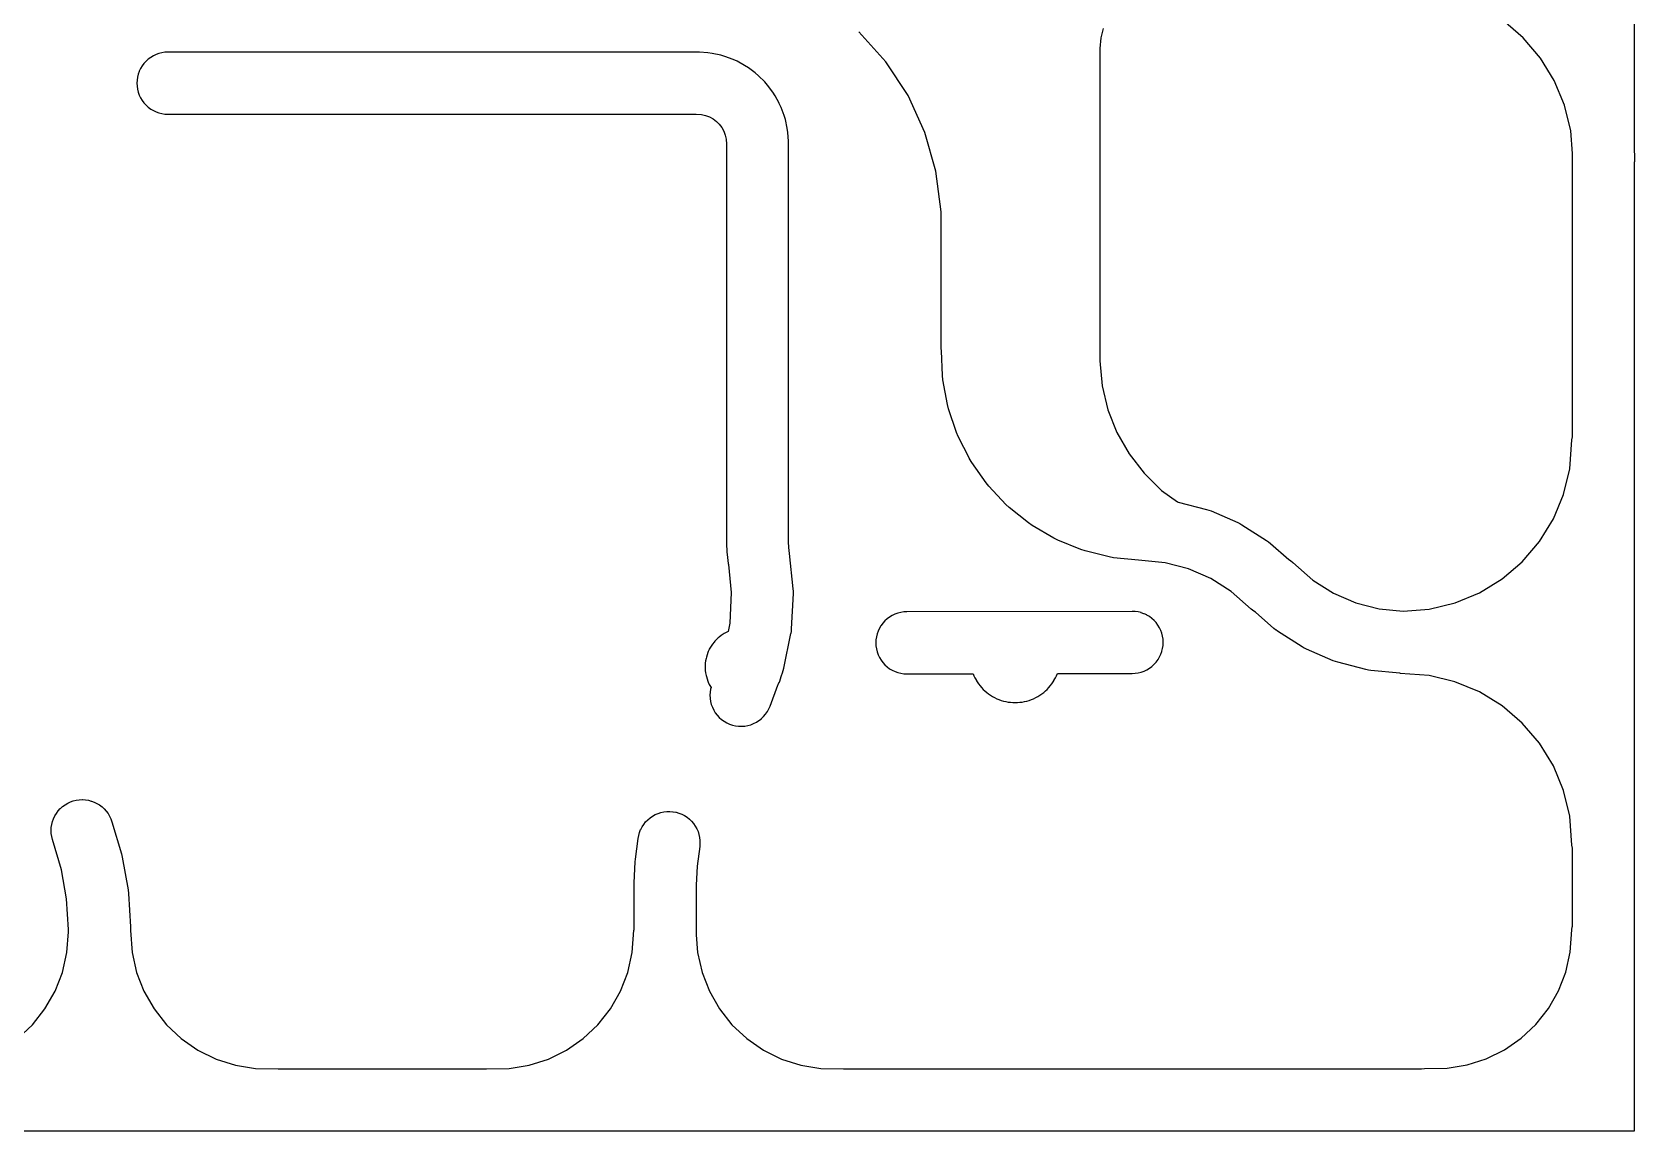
# Model space of a CAD drawing. Header units: millimetres. Extents: x 132 to 254, y 0 to 98.
# Drawn here: x 175.8 to 253.9, y -0.3 to 53.3 of the extents above; entities that cross this region are included whole.
import ezdxf

# ---------------------------------------------------------------- set-up
doc = ezdxf.new("R2010")
doc.units = ezdxf.units.MM
doc.layers.get('0').update_dxf_attribs({"linetype": 'CONTINUOUS', "true_color": 0xffffff})

msp = doc.modelspace()

# ---------------------------------------------------------------- linework, layer by layer
for points in [[(131.826, -0.267), (253.825, -0.267), (253.826, -0.267), (253.827, -0.266), (253.828, -0.266), (253.83, -0.266), (253.831, -0.265), (253.832, -0.265), (253.833, -0.264), (253.834, -0.263), (253.835, -0.262), (253.835, -0.261), (253.836, -0.26), (253.836, -0.259), (253.837, -0.258), (253.837, -0.256), (253.837, -0.255), (253.837, -0.254), (253.837, 46.942), (253.846, 46.992), (253.846, 46.992), (253.846, 46.993), (253.856, 47.14), (253.856, 47.141), (253.856, 47.141), (253.852, 47.288), (253.852, 47.289), (253.852, 47.289), (253.837, 47.472), (253.837, 66.504)], [(175.065, 4.233), (175.784, 4.909), (176.395, 5.685), (176.884, 6.541), (177.242, 7.461), (177.46, 8.426), (177.537, 9.433), (177.537, 9.55), (177.45, 11.037), (177.199, 12.461), (176.76, 13.93), (176.76, 13.931), (176.76, 13.931), (176.724, 14.074), (176.724, 14.074), (176.724, 14.075), (176.703, 14.221), (176.703, 14.221), (176.703, 14.222), (176.696, 14.369), (176.696, 14.37), (176.696, 14.37), (176.704, 14.517), (176.704, 14.518), (176.704, 14.518), (176.726, 14.664), (176.727, 14.664), (176.727, 14.665), (176.763, 14.808), (176.763, 14.808), (176.763, 14.809), (176.814, 14.947), (176.814, 14.948), (176.814, 14.949), (176.877, 15.081), (176.878, 15.082), (176.878, 15.082), (176.954, 15.208), (176.955, 15.209), (176.955, 15.209), (177.043, 15.327), (177.043, 15.328), (177.044, 15.328), (177.143, 15.437), (177.144, 15.437), (177.144, 15.438), (177.253, 15.536), (177.254, 15.537), (177.254, 15.537), (177.373, 15.624), (177.374, 15.625), (177.374, 15.625), (177.501, 15.7), (177.501, 15.7), (177.502, 15.701), (177.635, 15.763), (177.636, 15.763), (177.636, 15.764), (177.775, 15.813), (177.776, 15.813), (177.776, 15.813), (177.919, 15.848), (177.92, 15.848), (177.92, 15.848), (178.066, 15.869), (178.067, 15.87), (178.067, 15.87), (178.214, 15.876), (178.215, 15.876), (178.215, 15.876), (178.362, 15.868), (178.363, 15.868), (178.364, 15.868), (178.509, 15.846), (178.51, 15.846), (178.51, 15.846), (178.653, 15.81), (178.654, 15.809), (178.654, 15.809), (178.793, 15.759), (178.793, 15.759), (178.794, 15.759), (178.927, 15.695), (178.927, 15.695), (178.928, 15.695), (179.054, 15.618), (179.054, 15.618), (179.055, 15.618), (179.173, 15.53), (179.173, 15.529), (179.174, 15.529), (179.282, 15.43), (179.283, 15.429), (179.283, 15.429), (179.381, 15.319), (179.382, 15.319), (179.382, 15.318), (179.469, 15.2), (179.47, 15.199), (179.47, 15.199), (179.545, 15.072), (179.546, 15.072), (179.546, 15.071), (179.608, 14.938), (179.609, 14.937), (179.609, 14.937), (179.658, 14.798), (179.658, 14.797), (179.658, 14.797), (180.123, 13.243), (180.123, 13.243), (180.123, 13.243), (180.163, 13.073), (180.163, 13.073), (180.163, 13.073), (180.445, 11.475), (180.445, 11.475), (180.445, 11.475), (180.465, 11.301), (180.465, 11.301), (180.465, 11.301), (180.56, 9.682), (180.56, 9.681), (180.56, 9.681), (180.56, 9.638), (180.562, 9.594), (180.562, 9.594), (180.562, 9.594), (180.562, 9.498), (180.642, 8.424), (180.86, 7.461), (181.218, 6.541), (181.708, 5.684), (182.319, 4.909), (183.038, 4.232), (183.849, 3.67), (184.734, 3.233), (185.675, 2.932), (186.649, 2.774), (187.749, 2.76), (187.749, 2.76), (187.749, 2.76), (187.767, 2.758), (197.886, 2.758), (197.904, 2.76), (197.904, 2.76), (197.904, 2.76), (199.004, 2.774), (199.978, 2.933), (200.918, 3.234), (201.803, 3.671), (202.614, 4.233), (203.332, 4.909), (203.943, 5.685), (204.433, 6.541), (204.791, 7.461), (205.009, 8.424), (205.09, 9.52), (205.09, 9.52), (205.09, 9.521), (205.092, 9.538), (205.093, 9.556), (205.093, 9.556), (205.093, 9.557), (205.099, 9.595), (205.101, 11.749), (205.101, 11.749), (205.101, 11.75), (205.103, 11.782), (205.103, 11.815), (205.103, 11.815), (205.103, 11.816), (205.149, 12.841), (205.149, 12.841), (205.149, 12.841), (205.16, 12.97), (205.16, 12.97), (205.16, 12.97), (205.294, 13.987), (205.295, 13.987), (205.295, 13.988), (205.321, 14.133), (205.321, 14.133), (205.321, 14.134), (205.362, 14.275), (205.362, 14.276), (205.362, 14.277), (205.416, 14.414), (205.416, 14.414), (205.417, 14.415), (205.484, 14.546), (205.484, 14.546), (205.485, 14.547), (205.564, 14.67), (205.565, 14.671), (205.565, 14.671), (205.657, 14.787), (205.657, 14.787), (205.657, 14.788), (205.76, 14.893), (205.76, 14.894), (205.761, 14.894), (205.873, 14.989), (205.873, 14.99), (205.874, 14.99), (205.995, 15.074), (205.995, 15.074), (205.996, 15.075), (206.125, 15.146), (206.125, 15.146), (206.126, 15.147), (206.261, 15.205), (206.261, 15.205), (206.262, 15.206), (206.402, 15.251), (206.403, 15.251), (206.403, 15.251), (206.547, 15.282), (206.548, 15.282), (206.549, 15.282), (206.695, 15.299), (206.695, 15.299), (206.696, 15.299), (206.843, 15.301), (206.844, 15.301), (206.844, 15.301), (206.991, 15.289), (206.992, 15.289), (206.992, 15.289), (207.137, 15.263), (207.138, 15.263), (207.138, 15.263), (207.28, 15.222), (207.28, 15.222), (207.281, 15.222), (207.418, 15.168), (207.418, 15.167), (207.419, 15.167), (207.55, 15.1), (207.551, 15.099), (207.551, 15.099), (207.675, 15.019), (207.675, 15.019), (207.676, 15.019), (207.791, 14.927), (207.792, 14.927), (207.792, 14.926), (207.898, 14.824), (207.898, 14.823), (207.899, 14.823), (207.994, 14.711), (207.994, 14.71), (207.995, 14.71), (208.078, 14.589), (208.079, 14.588), (208.079, 14.588), (208.15, 14.459), (208.151, 14.458), (208.151, 14.458), (208.21, 14.323), (208.21, 14.322), (208.21, 14.322), (208.255, 14.182), (208.255, 14.181), (208.255, 14.18), (208.286, 14.036), (208.287, 14.036), (208.287, 14.035), (208.303, 13.889), (208.303, 13.888), (208.303, 13.888), (208.306, 13.741), (208.306, 13.74), (208.306, 13.739), (208.294, 13.593), (208.294, 13.592), (208.294, 13.592), (208.168, 12.639), (208.126, 11.713), (208.124, 9.293), (208.188, 8.424), (208.406, 7.461), (208.764, 6.541), (209.254, 5.684), (209.865, 4.909), (210.584, 4.232), (211.395, 3.67), (212.281, 3.233), (213.221, 2.932), (214.195, 2.774), (215.295, 2.76), (215.295, 2.76), (215.295, 2.76), (215.313, 2.758), (243.409, 2.758), (243.454, 2.766), (243.455, 2.766), (243.455, 2.766), (243.601, 2.775), (243.601, 2.775), (243.602, 2.775), (244.701, 2.789), (245.675, 2.948), (246.615, 3.249), (247.5, 3.686), (248.311, 4.248), (249.03, 4.925), (249.641, 5.7), (250.13, 6.557), (250.488, 7.477), (250.706, 8.439), (250.787, 9.536), (250.787, 9.536), (250.787, 9.536), (250.805, 9.682), (250.806, 9.683), (250.806, 9.683), (250.812, 9.713), (250.812, 13.494), (250.807, 13.518), (250.807, 13.519), (250.807, 13.519), (250.788, 13.665), (250.788, 13.666), (250.788, 13.666), (250.677, 15.073), (250.375, 16.329), (249.881, 17.523), (249.206, 18.625), (248.367, 19.608), (247.384, 20.447), (246.283, 21.123), (245.089, 21.617), (243.832, 21.919), (242.426, 22.03), (242.425, 22.03), (242.425, 22.03), (242.412, 22.032), (242.399, 22.033), (242.398, 22.033), (242.398, 22.033), (240.986, 22.17), (240.986, 22.17), (240.985, 22.17), (240.869, 22.186), (240.869, 22.186), (240.868, 22.187), (240.753, 22.212), (240.753, 22.212), (240.753, 22.212), (239.38, 22.568), (239.379, 22.568), (239.379, 22.568), (239.267, 22.602), (239.267, 22.602), (239.266, 22.602), (239.157, 22.644), (239.157, 22.644), (239.157, 22.645), (237.856, 23.21), (237.855, 23.21), (237.75, 23.26), (237.749, 23.261), (237.749, 23.261), (237.648, 23.32), (237.648, 23.32), (237.648, 23.32), (236.45, 24.08), (236.449, 24.08), (236.449, 24.08), (236.353, 24.147), (236.353, 24.147), (236.352, 24.147), (236.262, 24.221), (236.261, 24.221), (236.261, 24.221), (235.366, 25.009), (235.282, 25.063), (235.281, 25.063), (235.281, 25.064), (235.166, 25.155), (235.165, 25.155), (235.165, 25.156), (234.189, 26.014), (233.191, 26.648), (232.106, 27.119), (230.962, 27.416), (229.667, 27.545), (229.667, 27.545), (229.666, 27.545), (229.666, 27.545), (229.666, 27.545), (229.666, 27.545), (229.666, 27.545), (228.458, 27.666), (228.458, 27.666), (228.457, 27.666), (228.243, 27.704), (228.243, 27.704), (228.242, 27.704), (227.065, 27.998), (227.064, 27.998), (227.064, 27.998), (226.86, 28.065), (226.86, 28.065), (226.86, 28.065), (225.736, 28.524), (225.735, 28.525), (225.735, 28.525), (225.543, 28.62), (225.543, 28.62), (225.542, 28.62), (224.496, 29.234), (224.495, 29.235), (224.495, 29.235), (224.318, 29.356), (224.318, 29.356), (224.318, 29.357), (223.369, 30.114), (223.369, 30.114), (223.368, 30.114), (223.211, 30.259), (223.211, 30.26), (223.21, 30.26), (222.379, 31.144), (222.379, 31.145), (222.378, 31.145), (222.243, 31.311), (222.243, 31.311), (222.243, 31.312), (221.546, 32.306), (221.546, 32.306), (221.545, 32.306), (221.435, 32.49), (221.435, 32.49), (221.435, 32.491), (220.886, 33.573), (220.886, 33.574), (220.886, 33.574), (220.803, 33.772), (220.803, 33.772), (220.803, 33.772), (220.414, 34.922), (220.414, 34.923), (220.414, 34.923), (220.36, 35.13), (220.36, 35.131), (220.36, 35.131), (220.139, 36.325), (220.139, 36.325), (220.138, 36.326), (220.115, 36.538), (220.115, 36.539), (220.115, 36.539), (220.066, 37.752), (220.066, 37.752), (220.066, 37.753), (220.066, 37.782), (220.064, 37.811), (220.064, 37.812), (220.064, 37.812), (220.059, 44.525), (219.804, 46.495), (219.262, 48.389), (218.442, 50.18), (217.363, 51.828), (216.05, 53.296)], [(227.948, 53.453), (227.836, 52.997), (227.794, 52.471), (227.794, 37.265), (227.907, 36.038), (228.183, 34.875), (228.621, 33.763), (229.21, 32.723), (229.941, 31.776), (230.797, 30.943), (231.564, 30.383), (231.608, 30.374), (231.608, 30.374), (231.608, 30.374), (232.981, 30.017), (232.981, 30.017), (232.981, 30.017), (233.093, 29.983), (233.094, 29.983), (233.094, 29.983), (233.203, 29.941), (233.203, 29.941), (233.203, 29.941), (234.504, 29.375), (234.504, 29.375), (234.505, 29.375), (234.61, 29.325), (234.61, 29.324), (234.611, 29.324), (234.712, 29.265), (234.712, 29.265), (235.91, 28.505), (235.91, 28.505), (235.91, 28.505), (236.006, 28.439), (236.007, 28.438), (236.007, 28.438), (236.098, 28.364), (236.098, 28.364), (236.098, 28.364), (236.993, 27.577), (237.077, 27.523), (237.077, 27.522), (237.078, 27.522), (237.193, 27.43), (237.193, 27.43), (237.193, 27.43), (238.17, 26.571), (239.169, 25.937), (240.253, 25.466), (241.397, 25.17), (242.559, 25.057), (243.833, 25.157), (245.09, 25.459), (246.284, 25.953), (247.386, 26.628), (248.369, 27.468), (249.208, 28.451), (249.883, 29.553), (250.378, 30.747), (250.679, 32.002), (250.788, 33.408), (250.788, 33.408), (250.788, 33.409), (250.806, 33.555), (250.806, 33.555), (250.806, 33.556), (250.812, 33.582), (250.812, 47.353), (250.725, 48.459), (250.424, 49.716), (249.929, 50.91), (249.254, 52.012), (248.414, 52.994), (247.432, 53.834)]]:
    msp.add_lwpolyline(points)
for points in [[(208.122, 49.272), (208.379, 49.255), (208.576, 49.212), (208.765, 49.143), (208.942, 49.047), (209.103, 48.926), (209.245, 48.784), (209.366, 48.623), (209.463, 48.447), (209.533, 48.259), (209.576, 48.062), (209.594, 47.807), (209.594, 28.445), (209.594, 28.445), (209.594, 28.445), (209.596, 28.412), (209.596, 28.37), (209.596, 28.37), (209.596, 28.369), (209.615, 27.941), (209.615, 27.941), (209.615, 27.941), (209.626, 27.814), (209.626, 27.814), (209.626, 27.813), (209.681, 27.388), (209.681, 27.388), (209.681, 27.387), (209.689, 27.341), (209.83, 25.963), (209.755, 24.468), (209.671, 24.064), (209.586, 24.025), (209.585, 24.025), (209.585, 24.025), (209.482, 23.967), (209.482, 23.967), (209.482, 23.967), (209.432, 23.936), (209.432, 23.936), (209.431, 23.936), (209.333, 23.87), (209.333, 23.87), (209.333, 23.87), (209.24, 23.797), (209.24, 23.797), (209.24, 23.797), (209.195, 23.759), (209.195, 23.758), (209.195, 23.758), (209.108, 23.678), (209.108, 23.678), (209.108, 23.678), (209.028, 23.591), (209.027, 23.591), (209.027, 23.591), (208.989, 23.546), (208.989, 23.546), (208.989, 23.546), (208.916, 23.453), (208.916, 23.453), (208.915, 23.453), (208.85, 23.355), (208.85, 23.354), (208.85, 23.354), (208.819, 23.304), (208.819, 23.304), (208.819, 23.304), (208.761, 23.201), (208.761, 23.201), (208.761, 23.2), (208.712, 23.093), (208.712, 23.093), (208.711, 23.093), (208.689, 23.039), (208.689, 23.039), (208.689, 23.038), (208.648, 22.928), (208.648, 22.927), (208.648, 22.927), (208.616, 22.813), (208.616, 22.813), (208.616, 22.813), (208.602, 22.756), (208.602, 22.755), (208.602, 22.755), (208.579, 22.64), (208.579, 22.639), (208.579, 22.639), (208.565, 22.522), (208.565, 22.522), (208.565, 22.521), (208.56, 22.463), (208.56, 22.463), (208.56, 22.463), (208.556, 22.345), (208.556, 22.344), (208.556, 22.344), (208.56, 22.226), (208.56, 22.226), (208.56, 22.226), (208.565, 22.167), (208.565, 22.167), (208.565, 22.167), (208.579, 22.05), (208.579, 22.049), (208.579, 22.049), (208.602, 21.933), (208.602, 21.933), (208.602, 21.933), (208.616, 21.876), (208.616, 21.876), (208.616, 21.875), (208.648, 21.762), (208.648, 21.762), (208.648, 21.761), (208.689, 21.651), (208.689, 21.65), (208.689, 21.65), (208.711, 21.596), (208.712, 21.596), (208.712, 21.596), (208.761, 21.489), (208.761, 21.488), (208.761, 21.488), (208.819, 21.385), (208.819, 21.385), (208.819, 21.385), (208.843, 21.346), (208.821, 21.258), (208.821, 21.258), (208.821, 21.257), (208.799, 21.111), (208.799, 21.111), (208.799, 21.11), (208.792, 20.963), (208.792, 20.963), (208.792, 20.962), (208.799, 20.813), (208.799, 20.813), (208.799, 20.812), (208.822, 20.664), (208.822, 20.664), (208.822, 20.664), (208.822, 20.663), (208.858, 20.519), (208.859, 20.518), (208.859, 20.517), (208.91, 20.377), (208.91, 20.377), (208.91, 20.376), (208.975, 20.242), (208.975, 20.241), (208.975, 20.241), (208.975, 20.241), (209.053, 20.113), (209.053, 20.113), (209.053, 20.112), (209.143, 19.993), (209.144, 19.993), (209.144, 19.992), (209.245, 19.883), (209.246, 19.882), (209.246, 19.882), (209.358, 19.783), (209.358, 19.783), (209.359, 19.782), (209.479, 19.695), (209.48, 19.694), (209.48, 19.694), (209.481, 19.694), (209.609, 19.619), (209.61, 19.619), (209.61, 19.619), (209.611, 19.619), (209.746, 19.557), (209.747, 19.557), (209.747, 19.556), (209.889, 19.508), (209.889, 19.508), (209.89, 19.508), (210.035, 19.474), (210.036, 19.474), (210.036, 19.474), (210.184, 19.455), (210.185, 19.455), (210.185, 19.455), (210.334, 19.45), (210.335, 19.45), (210.336, 19.45), (210.484, 19.461), (210.485, 19.461), (210.486, 19.461), (210.632, 19.486), (210.633, 19.486), (210.634, 19.486), (210.777, 19.526), (210.778, 19.526), (210.779, 19.526), (210.918, 19.58), (210.918, 19.58), (210.919, 19.581), (211.052, 19.648), (211.053, 19.648), (211.053, 19.648), (211.179, 19.728), (211.179, 19.729), (211.18, 19.729), (211.297, 19.821), (211.297, 19.822), (211.298, 19.822), (211.405, 19.926), (211.406, 19.926), (211.406, 19.926), (211.503, 20.04), (211.503, 20.04), (211.503, 20.04), (211.504, 20.041), (211.589, 20.163), (211.589, 20.164), (211.589, 20.165), (211.662, 20.295), (211.662, 20.295), (211.662, 20.296), (211.721, 20.433), (211.721, 20.433), (211.721, 20.434), (212.102, 21.452), (212.122, 21.488), (212.122, 21.488), (212.122, 21.489), (212.171, 21.596), (212.172, 21.596), (212.172, 21.596), (212.194, 21.65), (212.194, 21.65), (212.194, 21.651), (212.235, 21.761), (212.235, 21.762), (212.235, 21.762), (212.267, 21.875), (212.267, 21.876), (212.267, 21.876), (212.281, 21.932), (212.326, 22.053), (212.326, 22.054), (212.326, 22.054), (212.362, 22.163), (212.362, 22.163), (212.363, 22.164), (212.39, 22.275), (212.39, 22.276), (212.39, 22.276), (212.74, 23.969), (212.741, 23.969), (212.741, 23.969), (212.76, 24.083), (212.76, 24.083), (212.76, 24.084), (212.77, 24.198), (212.77, 24.199), (212.77, 24.199), (212.857, 25.925), (212.857, 25.926), (212.857, 25.926), (212.859, 26.04), (212.859, 26.041), (212.859, 26.041), (212.851, 26.155), (212.851, 26.156), (212.851, 26.156), (212.675, 27.876), (212.675, 27.876), (212.675, 27.876), (212.653, 28.022), (212.653, 28.023), (212.653, 28.023), (212.645, 28.054), (212.634, 28.137), (212.62, 28.468), (212.62, 47.861), (212.62, 47.861), (212.62, 47.862), (212.617, 47.915), (212.616, 47.969), (212.616, 47.969), (212.616, 47.969), (212.586, 48.386), (212.586, 48.387), (212.586, 48.387), (212.555, 48.6), (212.555, 48.6), (212.555, 48.6), (212.466, 49.009), (212.466, 49.009), (212.466, 49.01), (212.405, 49.215), (212.405, 49.216), (212.405, 49.216), (212.258, 49.608), (212.258, 49.608), (212.258, 49.609), (212.169, 49.804), (212.169, 49.804), (212.168, 49.805), (211.968, 50.171), (211.967, 50.172), (211.967, 50.172), (211.851, 50.352), (211.851, 50.353), (211.851, 50.353), (211.6, 50.687), (211.599, 50.688), (211.599, 50.688), (211.458, 50.85), (211.458, 50.85), (211.458, 50.851), (211.161, 51.146), (211.161, 51.146), (211.161, 51.146), (210.998, 51.286), (210.998, 51.287), (210.998, 51.287), (210.663, 51.537), (210.662, 51.537), (210.662, 51.537), (210.481, 51.653), (210.481, 51.653), (210.48, 51.653), (210.113, 51.853), (210.113, 51.853), (210.112, 51.853), (209.917, 51.942), (209.916, 51.942), (209.916, 51.942), (209.524, 52.087), (209.524, 52.087), (209.523, 52.088), (209.317, 52.147), (209.317, 52.147), (209.316, 52.148), (208.907, 52.235), (208.907, 52.235), (208.907, 52.235), (208.694, 52.265), (208.694, 52.265), (208.693, 52.265), (208.276, 52.294), (208.276, 52.294), (208.276, 52.294), (208.225, 52.295), (208.174, 52.297), (208.174, 52.297), (208.173, 52.297), (182.387, 52.297), (182.387, 52.297), (182.387, 52.297), (182.24, 52.29), (182.239, 52.29), (182.238, 52.29), (182.093, 52.268), (182.092, 52.268), (182.092, 52.268), (181.949, 52.232), (181.948, 52.232), (181.948, 52.232), (181.809, 52.182), (181.808, 52.182), (181.808, 52.182), (181.675, 52.119), (181.674, 52.119), (181.674, 52.118), (181.547, 52.043), (181.547, 52.042), (181.546, 52.042), (181.428, 51.954), (181.428, 51.954), (181.427, 51.954), (181.318, 51.855), (181.318, 51.854), (181.317, 51.854), (181.218, 51.745), (181.218, 51.744), (181.218, 51.744), (181.13, 51.626), (181.13, 51.625), (181.129, 51.625), (181.054, 51.498), (181.053, 51.498), (181.053, 51.497), (180.99, 51.364), (180.99, 51.364), (180.99, 51.363), (180.94, 51.224), (180.94, 51.224), (180.94, 51.223), (180.904, 51.08), (180.904, 51.08), (180.904, 51.079), (180.882, 50.934), (180.882, 50.933), (180.882, 50.932), (180.875, 50.785), (180.875, 50.785), (180.875, 50.784), (180.882, 50.637), (180.882, 50.636), (180.882, 50.636), (180.904, 50.49), (180.904, 50.49), (180.904, 50.489), (180.94, 50.346), (180.94, 50.346), (180.94, 50.345), (180.99, 50.207), (180.99, 50.206), (180.99, 50.205), (181.053, 50.072), (181.053, 50.072), (181.054, 50.071), (181.129, 49.945), (181.13, 49.945), (181.13, 49.944), (181.218, 49.826), (181.218, 49.825), (181.218, 49.825), (181.317, 49.716), (181.318, 49.715), (181.318, 49.715), (181.427, 49.616), (181.428, 49.615), (181.428, 49.615), (181.546, 49.527), (181.547, 49.527), (181.547, 49.527), (181.674, 49.451), (181.674, 49.451), (181.675, 49.451), (181.808, 49.388), (181.808, 49.387), (181.809, 49.387), (181.948, 49.338), (181.948, 49.337), (181.949, 49.337), (182.092, 49.301), (182.092, 49.301), (182.093, 49.301), (182.238, 49.28), (182.239, 49.279), (182.24, 49.279), (182.387, 49.272), (182.387, 49.272), (182.387, 49.272), (208.122, 49.272)], [(221.611, 22.009), (221.649, 21.917), (221.649, 21.916), (221.649, 21.916), (221.699, 21.809), (221.699, 21.809), (221.699, 21.808), (221.757, 21.706), (221.757, 21.705), (221.757, 21.705), (221.814, 21.613), (221.814, 21.613), (221.814, 21.612), (221.879, 21.514), (221.88, 21.514), (221.88, 21.514), (221.953, 21.421), (221.953, 21.421), (221.953, 21.421), (222.024, 21.338), (222.024, 21.338), (222.024, 21.338), (222.104, 21.251), (222.104, 21.251), (222.105, 21.251), (222.191, 21.171), (222.191, 21.171), (222.191, 21.171), (222.274, 21.1), (222.274, 21.1), (222.274, 21.1), (222.367, 21.027), (222.367, 21.027), (222.368, 21.026), (222.465, 20.961), (222.466, 20.961), (222.466, 20.961), (222.558, 20.904), (222.558, 20.904), (222.559, 20.904), (222.661, 20.846), (222.662, 20.846), (222.662, 20.846), (222.769, 20.796), (222.769, 20.796), (222.77, 20.796), (222.87, 20.755), (222.87, 20.755), (222.87, 20.755), (222.981, 20.714), (222.981, 20.714), (222.982, 20.713), (223.095, 20.681), (223.095, 20.681), (223.096, 20.681), (223.201, 20.656), (223.201, 20.656), (223.202, 20.656), (223.317, 20.633), (223.317, 20.633), (223.318, 20.633), (223.435, 20.619), (223.435, 20.619), (223.435, 20.619), (223.544, 20.61), (223.544, 20.61), (223.544, 20.61), (223.662, 20.606), (223.662, 20.606), (223.663, 20.606), (223.78, 20.61), (223.781, 20.61), (223.781, 20.61), (223.889, 20.619), (223.889, 20.619), (223.889, 20.619), (224.006, 20.633), (224.007, 20.633), (224.007, 20.633), (224.123, 20.656), (224.123, 20.656), (224.123, 20.656), (224.229, 20.681), (224.229, 20.681), (224.229, 20.681), (224.343, 20.713), (224.343, 20.714), (224.344, 20.714), (224.454, 20.755), (224.454, 20.755), (224.455, 20.755), (224.555, 20.796), (224.555, 20.796), (224.555, 20.796), (224.662, 20.846), (224.662, 20.846), (224.663, 20.846), (224.766, 20.904), (224.766, 20.904), (224.766, 20.904), (224.859, 20.961), (224.859, 20.961), (224.859, 20.961), (224.957, 21.026), (224.957, 21.027), (224.958, 21.027), (225.05, 21.1), (225.051, 21.1), (225.051, 21.1), (225.133, 21.171), (225.133, 21.171), (225.133, 21.171), (225.22, 21.251), (225.22, 21.251), (225.221, 21.251), (225.301, 21.338), (225.301, 21.338), (225.301, 21.338), (225.371, 21.421), (225.371, 21.421), (225.372, 21.421), (225.445, 21.514), (225.445, 21.514), (225.445, 21.514), (225.511, 21.612), (225.511, 21.613), (225.511, 21.613), (225.567, 21.705), (225.568, 21.705), (225.568, 21.706), (225.625, 21.808), (225.626, 21.809), (225.626, 21.809), (225.675, 21.916), (225.675, 21.916), (225.675, 21.917), (225.717, 22.017), (225.717, 22.017), (225.717, 22.017), (225.717, 22.018), (229.365, 22.026), (229.365, 22.026), (229.366, 22.026), (229.513, 22.033), (229.513, 22.033), (229.514, 22.033), (229.66, 22.055), (229.66, 22.055), (229.661, 22.055), (229.803, 22.091), (229.804, 22.092), (229.805, 22.092), (229.943, 22.142), (229.944, 22.142), (229.944, 22.142), (230.077, 22.205), (230.078, 22.206), (230.078, 22.206), (230.204, 22.282), (230.205, 22.282), (230.205, 22.283), (230.324, 22.371), (230.324, 22.371), (230.324, 22.371), (230.433, 22.47), (230.434, 22.471), (230.434, 22.471), (230.533, 22.581), (230.533, 22.581), (230.534, 22.582), (230.621, 22.7), (230.621, 22.7), (230.622, 22.701), (230.697, 22.827), (230.697, 22.828), (230.698, 22.829), (230.76, 22.962), (230.761, 22.962), (230.761, 22.963), (230.81, 23.102), (230.81, 23.102), (230.811, 23.103), (230.846, 23.246), (230.846, 23.246), (230.846, 23.247), (230.868, 23.392), (230.868, 23.393), (230.868, 23.394), (230.875, 23.541), (230.875, 23.541), (230.875, 23.542), (230.867, 23.689), (230.867, 23.69), (230.867, 23.69), (230.845, 23.836), (230.845, 23.836), (230.845, 23.837), (230.809, 23.98), (230.809, 23.98), (230.808, 23.981), (230.758, 24.119), (230.758, 24.12), (230.758, 24.121), (230.695, 24.253), (230.694, 24.254), (230.694, 24.255), (230.618, 24.381), (230.618, 24.381), (230.618, 24.382), (230.53, 24.5), (230.529, 24.5), (230.529, 24.501), (230.43, 24.61), (230.429, 24.61), (230.429, 24.61), (230.32, 24.709), (230.319, 24.709), (230.319, 24.71), (230.2, 24.797), (230.2, 24.798), (230.199, 24.798), (230.073, 24.873), (230.072, 24.874), (230.072, 24.874), (229.939, 24.937), (229.938, 24.937), (229.937, 24.937), (229.799, 24.986), (229.798, 24.987), (229.797, 24.987), (229.655, 25.022), (229.654, 25.022), (229.653, 25.022), (229.508, 25.044), (229.507, 25.044), (229.507, 25.044), (229.359, 25.051), (229.359, 25.051), (229.359, 25.051), (218.381, 25.028), (218.381, 25.028), (218.38, 25.028), (218.233, 25.02), (218.233, 25.02), (218.232, 25.02), (218.087, 24.998), (218.086, 24.998), (218.085, 24.998), (217.943, 24.962), (217.942, 24.962), (217.941, 24.962), (217.803, 24.912), (217.802, 24.912), (217.802, 24.911), (217.669, 24.848), (217.668, 24.848), (217.668, 24.847), (217.542, 24.772), (217.541, 24.771), (217.541, 24.771), (217.423, 24.683), (217.422, 24.683), (217.422, 24.682), (217.313, 24.583), (217.312, 24.583), (217.312, 24.582), (217.213, 24.473), (217.213, 24.473), (217.213, 24.472), (217.125, 24.354), (217.125, 24.353), (217.124, 24.353), (217.049, 24.226), (217.049, 24.226), (217.048, 24.225), (216.986, 24.092), (216.985, 24.091), (216.985, 24.091), (216.936, 23.952), (216.936, 23.951), (216.936, 23.951), (216.9, 23.808), (216.9, 23.807), (216.9, 23.807), (216.879, 23.661), (216.879, 23.66), (216.878, 23.66), (216.872, 23.513), (216.872, 23.512), (216.872, 23.512), (216.879, 23.365), (216.879, 23.364), (216.879, 23.363), (216.901, 23.218), (216.901, 23.217), (216.901, 23.217), (216.937, 23.074), (216.938, 23.073), (216.938, 23.073), (216.988, 22.934), (216.988, 22.934), (216.988, 22.933), (217.051, 22.8), (217.052, 22.8), (217.052, 22.799), (217.128, 22.673), (217.128, 22.672), (217.129, 22.672), (217.217, 22.554), (217.217, 22.553), (217.217, 22.553), (217.316, 22.444), (217.317, 22.444), (217.317, 22.443), (217.427, 22.345), (217.427, 22.344), (217.427, 22.344), (217.546, 22.256), (217.546, 22.256), (217.547, 22.256), (217.673, 22.18), (217.674, 22.18), (217.674, 22.18), (217.808, 22.117), (217.808, 22.117), (217.809, 22.116), (217.947, 22.067), (217.948, 22.067), (217.949, 22.067), (218.092, 22.031), (218.092, 22.031), (218.093, 22.031), (218.238, 22.01), (218.239, 22.01), (218.24, 22.01), (218.387, 22.003), (218.387, 22.003), (218.387, 22.003), (221.611, 22.009)]]:
    msp.add_lwpolyline(points, close=True)

doc.saveas('drawing.dxf')
